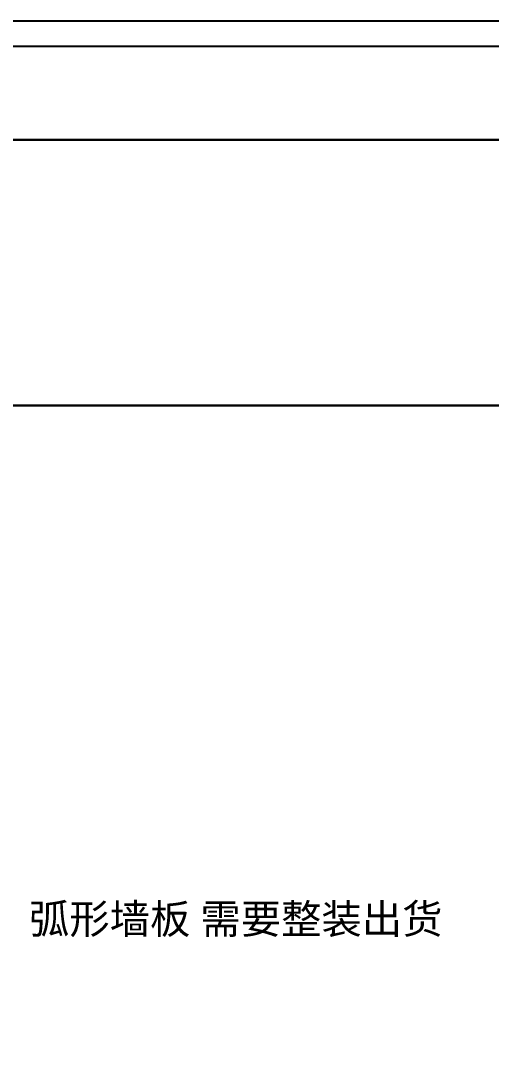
# Model space of a CAD drawing. Header units: millimetres. Extents: x 4862 to 20554, y 7569 to 11262.
# Drawn here: x 17933 to 18060.2, y 9209.4 to 9491.4 of the extents above; entities that cross this region are included whole.
import ezdxf

# ---------------------------------------------------------------- set-up
doc = ezdxf.new("R2010")
doc.units = ezdxf.units.MM
doc.styles.add('黑石雅黑', font='Microsoft YaHei.ttf')

# ---------------------------------------------------------------- blocks, each defined once
blk = doc.blocks.new('A$C398a0407')
blk.add_line((443.2, 6546.9), (8134, 6546.9))
for points in [[(9632, 0), (0, 0), (0, 6848), (9632, 6848)], [(9568, 64), (64, 64), (64, 6784), (9568, 6784)]]:
    blk.add_lwpolyline(points, close=True)
blk = doc.blocks.new('A$Caecb7373')
at = {"color": 1}
blk.add_lwpolyline([(0, 821.76), (1155.84, 821.76), (1155.84, 0), (0, 0)], close=True, dxfattribs=at)

msp = doc.modelspace()

# ---------------------------------------------------------------- linework, layer by layer
for points in [[(17241.569, 9387.335), (18063.122, 9387.335), (18063.122, 9459.199), (17241.569, 9459.199)], [(17241.569, 8802.459), (18063.122, 8802.459), (18063.122, 9387.335), (17241.569, 9387.335)]]:
    msp.add_lwpolyline(points, close=True)
msp.add_lwpolyline([(18063.122, 9094.897), (18063.122, 9387.335), (17241.569, 9387.335), (17241.569, 9094.897), (17652.346, 9094.897)])

# ---------------------------------------------------------------- block references
at = {"xscale": 0.1068232839997459, "yscale": 0.1068232839997459, "zscale": 0.1068232839997459}
msp.add_blockref('A$C398a0407', (17194.223, 8759.836), dxfattribs=at)
at = {"color": 1, "xscale": 0.8901940333312022, "yscale": 0.8901940333312022, "zscale": 0.8901940333312022}
msp.add_blockref('A$Caecb7373', (17194.223, 8759.836), dxfattribs=at)

# ---------------------------------------------------------------- texts
at = {"style": '黑石雅黑'}
msp.add_text('弧形墙板 需要整装出货', height=8, dxfattribs=at).set_placement((17935.24, 9244.413))

doc.saveas('drawing.dxf')
